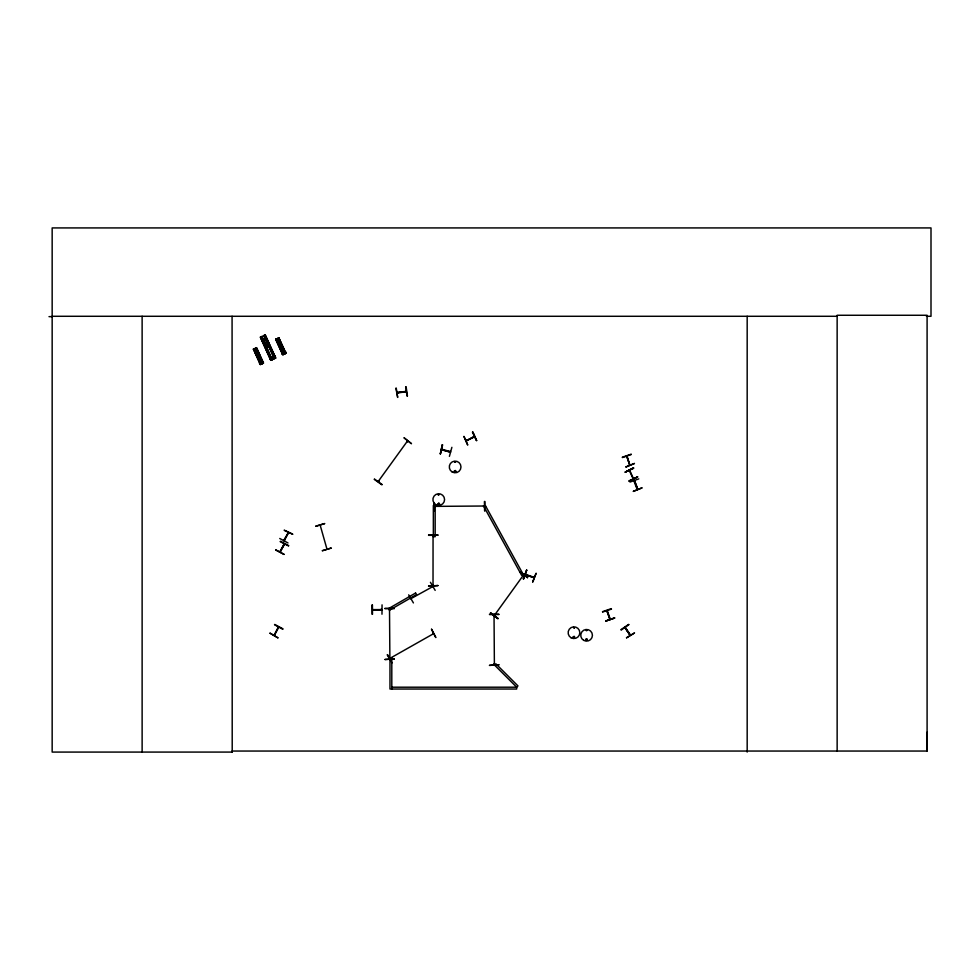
<?xml version="1.0" encoding="UTF-8"?>
<svg xmlns="http://www.w3.org/2000/svg" width="980" height="980" viewBox="0 0 980 980"><rect width="100%" height="100%" fill="white"/><g stroke="black" fill="none" stroke-linecap="round" stroke-linejoin="round"><path stroke-width="1.47" d="M926.419 316.283L931 316.283L931 227.924L52.16 227.924L52.16 752.077L232.211 752.077L232.089 751.048L927.092 751.048L927.227 732.097M279.815 552.059L280.586 551.507M284.078 544.941L284.212 543.79M466.027 440.498L467.227 440.375M632.725 477.762L633.472 478.595M320.166 525.17L326.989 549.204M389.452 609.793L389.513 608.801M433.479 536.28L433.099 535.435L433.111 536.476M433.013 584.644L433.099 585.587L433.417 584.631M494.361 614.693L494.043 615.734L494.03 614.693M493.932 663.987L494.03 664.832M438.232 494.704L439.236 494.569L438.293 494.961M439.579 503.941C436.994 506.893 438.709 500.498 439.518 504.394M454.622 462.082L455.627 462.217L454.683 461.972M454.255 471.098C455.749 474.626 456.46 468.293 454.291 471.331M455.761 471.331C454.083 473.242 454.843 469.42 455.676 471.184M573.067 637.073C575.432 634.33 574.476 639.781 573.165 637.294M587.106 630.434L586.101 630.569L587.045 630.324M585.966 639.683C587.853 637.956 586.518 641.3 586.114 639.952M629.723 465.096L626.747 456.215M606.877 610.846L609.989 619.519L606.926 610.663M607.294 611.74L607.282 610.565M610.332 619.372L609.548 618.564M637.208 489.473C628.045 466.541 640.295 492.903 636.865 488.481M523.847 575.162L523.014 575.701L523.884 575.04M433.552 633.68L390.077 658.291M390.04 658.425L390.861 657.948M389.464 608.997L389.513 609.842M389.93 608.997L389.893 609.646M433.05 535.631L433.025 585.526M493.981 614.889L494.043 615.636M494.386 664.71L494.03 614.791M441.625 449.796L450.531 452.184L441.527 449.563M449.857 451.413L450.567 451.645L441.649 449.208M442.323 444.761L440.351 453.936L442.274 444.749M440.339 453.924L442.654 444.846M442.446 449.428L441.809 449.257M449.404 456.349L451.89 447.321M279.839 551.924L284.592 543.986M284.641 539.821L283.735 540.617M284.47 544.072L280.096 552.206M288.132 532.348L288.108 533.292M288.414 532.716L284.078 540.764M278.737 627.347L274.486 635.248M526.199 575.199L525.366 574.329L534.21 577.318M534.076 577.722L525.317 574.697L534.076 577.722L533.132 577.355M523.345 578.812L526.75 570.078L523.296 578.8M523.737 578.935L526.628 570.029M532.802 581.961L536.134 573.19L532.679 581.912M283.747 540.397L288.389 532.63M405.328 391.841L406.284 391.339L397.182 392.515M438.195 503.794C440.608 502.422 437.754 506.146 438.464 503.463M574.427 628.094L573.729 627.396L574.207 628.241M585.783 639.462C589.311 637.49 585.195 642.868 586.175 638.948M378.194 481.499L407.545 440.914M407.019 441.564L407.362 441.012M494.704 614.779L494.655 615.636L494.41 614.877M495.084 615.06L494.606 615.636M273.359 358.803L272.477 358.055M624.934 627.543L630.128 635.31M407.778 441.319L407.215 441.943M279.741 538.486L287.985 542.945M275.821 549.939L284.09 554.337M280.219 541.671L288.549 545.946M288.426 532.495L284.2 540.642M279.851 551.973L284.114 543.888M292.653 534.161L284.151 530.205L292.64 534.198M270.064 633.117L278.112 637.943L270.002 633.239M282.73 629.246L274.523 624.738M274.106 635.15L278.283 627.102M380.901 609.389C385.863 609.805 368.848 609.438 373.711 609.732M484.414 506.378L483.459 505.95M626.759 456.349L629.809 465.071L627.09 456.202M637.613 489.326L634.55 480.482L634.501 481.658M397.255 392.98L406.149 391.78M378.268 481.499L379.089 480.923L378.672 481.67M381.857 484.818L374.262 479.355M494.349 615.452L523.565 574.929M432.523 586.738L411.024 598.609M629.295 470.314L633.092 478.767M434.287 506.011L435.328 505.999L434.324 506.378M433.405 633.815L432.866 634.183M389.501 658.009L389.415 658.756M284.151 353.168L284.286 353.805M621.222 630.03L628.891 624.652M620.952 629.638L628.695 624.37M626.538 637.833L634.538 632.933L626.502 637.772M629.675 634.66L625.02 627.567L630.177 635.15M408.685 594.848L413.425 602.933M430.428 582.292L435.169 590.377M411.037 598.719L411.196 599.001M387.223 654.836L392 662.897M390.212 658.707L390.775 657.997M464.005 436.455L467.73 445.067L463.944 436.492M472.801 432.058L476.574 440.645L472.85 432.033M466.174 440.792L474.602 436.688L466.37 440.755M261.733 339.386L265.997 337.463M262.444 340.954L266.707 339.031M263.498 343.294L267.773 341.371M253.318 349.174L256.601 347.667L263.559 363.102L260.288 364.597L253.391 349.137M285.964 353.266L282.681 354.76L275.711 339.337L278.994 337.843M264.441 345.389L268.704 343.453M254.249 350.632L257.091 349.346M276.642 340.807L279.484 339.521M254.714 351.685L257.569 350.399M277.107 341.849L279.962 340.562M265.494 347.729L269.769 345.805M255.425 353.241L258.267 351.955M277.818 343.416L280.66 342.13M256.05 354.638L258.892 353.351M278.443 344.813L281.285 343.527M256.76 356.205L259.602 354.919M279.153 346.369L281.995 345.083M270.051 357.798L274.314 355.863M259.798 362.918L262.64 361.632M269.647 358.79L275.331 356.218M282.191 353.082L285.033 351.796M259.516 363.568L263.314 361.853M269.721 358.974L275.417 356.401M259.578 363.69L263.363 361.975M272.33 358.055L272.93 357.872M281.909 353.743L285.707 352.028M281.971 353.854L285.756 352.139M270.786 360.309L275.711 358.055L265.262 334.94L260.337 337.194L270.811 360.297L260.447 337.145M633.509 467.889L625.167 472.176L633.497 467.852M625.142 472.115L633.692 468.305M629.675 471.172L629.638 470.18L633.399 478.522M629.05 480.776L637.613 476.978M622.312 457.195L631.169 454.181M622.435 457.574L631.279 454.5M629.969 482.062L638.776 478.877M641.925 487.966L633.202 491.409L641.888 487.844M602.492 611.692L611.349 608.629M602.614 612.022L611.508 609.082M315.805 526.187L324.784 523.553L315.817 526.248M322.371 550.699L331.35 548.016L322.383 550.723M474.21 436.357L466.358 440.816M405.659 386.855L407.08 396.116M397.99 392.833L397.133 392.588L406.345 391.755M625.228 627.31L630.446 634.967M484.414 501.491L484.598 510.85M434.495 506.378L484.439 506.011M484.341 506.011L483.593 506.391M428.579 534.945L437.938 534.921M428.579 535.337L437.938 535.276M372.033 604.93L372.13 614.288M384.981 608.311L394.352 608.298M384.993 608.702L394.352 608.641M381.98 614.227L382.053 604.856M489.51 614.203L498.869 614.178M489.51 614.582L498.881 614.534M49 316.65L52.16 316.638M52.16 316.283L837.141 316.283M474.406 436.308L473.659 437.166M391.804 687.201L516.681 687.201L517.967 685.914L495.892 663.84L494.606 665.126L516.681 687.201L516.681 689.026L389.979 689.026L389.979 657.801L391.804 657.801L391.804 689.026M573.815 637.686C576.289 636.608 571.855 636.204 573.974 637.637M607.269 610.65L610.271 619.323M280.439 541.242L288.708 545.64M275.784 549.988L284.029 554.447M274.694 624.432L282.963 628.829M374.458 479.061L382.09 484.5M490.527 613.015L498.159 618.441M389.832 658.009L389.881 658.928L389.513 608.899M387.566 654.64L390.261 659.258M472.434 432.241L476.684 440.584M278.92 337.88L285.952 353.266M278.773 337.941L285.743 353.363M278.553 338.051L285.523 353.462M278.43 338.1L285.413 353.51M278.247 338.186L285.18 353.609M278.063 338.259L284.96 353.719M283.686 354.307L276.703 338.896L283.49 354.393M276.336 339.055L283.428 354.417M276.139 339.141L283.232 354.515M275.968 339.227L283.061 354.589M275.784 339.313L282.877 354.674M265.164 334.988L275.686 358.068M264.882 335.111L275.38 358.215M265.311 336.557L274.535 356.953M265.213 336.606L275.049 358.362M265.053 336.679L274.253 357.088M264.135 335.454L274.584 358.57L264.061 335.491M263.792 335.613L273.702 357.333M273.898 358.876L272.587 359.464M261.733 336.557L271.656 358.276M271.999 359.758L261.55 336.642L271.913 359.795M261.28 336.765L271.644 359.917M271.46 360.003L260.986 336.899L271.35 360.052M260.668 337.046L271.166 360.138M256.38 347.777L263.351 363.188M256.172 347.863L263.13 363.286M256.05 347.925L262.946 363.372M255.854 348.01L262.763 363.458M255.67 348.096L262.579 363.531M262.358 363.641L261.489 364.033M254.322 348.721L261.219 364.168M254.09 348.819L261.084 364.229M253.943 348.892L260.852 364.34M253.746 348.978L260.729 364.389M253.563 349.064L260.509 364.487M614.57 617.927L605.714 621.002M406.124 386.794L407.435 396.067M396.251 388.178L397.684 397.439L395.908 388.227M494.349 663.889L494.361 664.734M484.892 501.478L484.941 510.85M434.275 502.826L434.299 510.85L434.14 502.826M433.797 502.826L433.773 505.509M372.425 604.917L372.486 614.288M927.092 751.048L927.092 315.266L837.141 315.266L837.141 751.048M747.177 316.283L747.177 752.077M232.076 316.283L232.211 752.077M142.125 316.283L142.125 752.077M257.177 354.527C257.764 357.259 259.418 352.874 257.177 354.527M266.131 345.23C267.001 349.309 269.476 342.743 266.131 345.23M279.57 344.703C280.158 347.422 281.811 343.049 279.57 344.703M404.164 437.864L411.502 443.72L404.14 437.901M490.6 612.904L497.938 618.76L490.564 612.966M520.245 571.806L527.571 577.661L520.245 571.806M431.555 629.234L435.83 637.576L431.519 629.258M415.581 593.023L388.546 608.629L389.452 610.209L416.488 594.603L415.581 593.023M485.663 506.109L484.071 506.991L521.666 575.383L523.259 574.501L485.663 506.109M637.551 476.868L629.234 481.18L637.551 476.868M634.403 463.503L625.706 467.031L634.391 463.479M614.595 617.988L605.738 621.063L614.607 618.049M437.95 585.55L428.579 586.126L437.95 585.55M381.857 609.707L372.682 609.768L381.955 609.732M394.352 658.928L384.993 659.503L394.352 658.928M498.881 664.808L489.51 665.383L498.881 664.808M435.169 505.484L433.344 505.484L433.344 536.709L435.169 536.709L435.169 505.484M435.818 504.627A5.843 5.843 0 0 0 444.577 499.567A5.843 5.843 0 0 0 435.818 494.508A5.843 5.843 0 0 0 435.818 504.627M571.058 637.772A5.856 5.856 0 0 0 579.829 632.7A5.856 5.856 0 0 0 571.058 627.629A5.856 5.856 0 0 0 571.058 637.772M583.676 640.357A5.843 5.843 0 0 0 592.435 635.297A5.843 5.843 0 0 0 583.676 630.238A5.843 5.843 0 0 0 583.676 640.357M452.209 472.005A5.843 5.843 0 0 0 460.98 466.946A5.843 5.843 0 0 0 452.209 461.886A5.843 5.843 0 0 0 452.209 472.005"/></g></svg>
